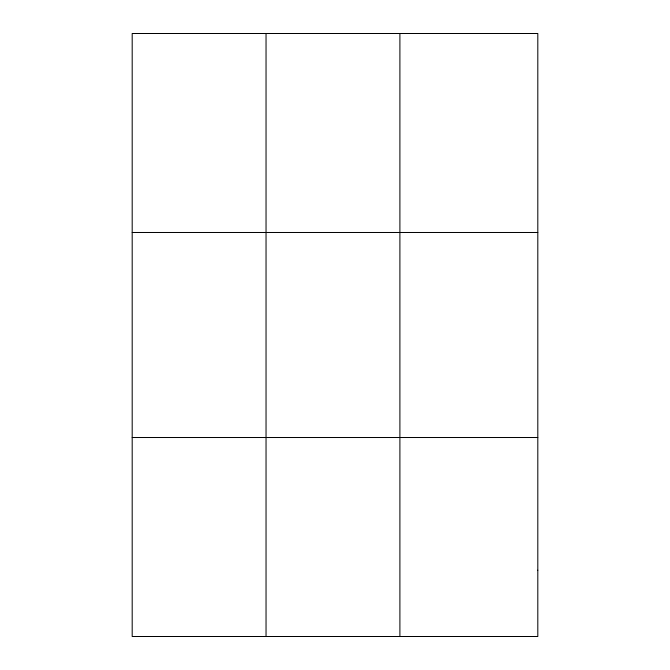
<?xml version="1.0" encoding="UTF-8"?>
<svg xmlns="http://www.w3.org/2000/svg" width="670" height="670" viewBox="0 0 670 670"><rect width="100%" height="100%" fill="white"/><g stroke="black" fill="none" stroke-linecap="round" stroke-linejoin="round"><path stroke-width="1" d="M266.04 636.5L266.04 33.5M399.898 636.5L399.898 33.5M132.191 232.49L537.809 232.49M132.191 437.51L537.809 437.51M537.809 570.17L537.809 636.5L132.191 636.5L132.191 33.5L537.809 33.5L537.809 570.17"/></g></svg>
